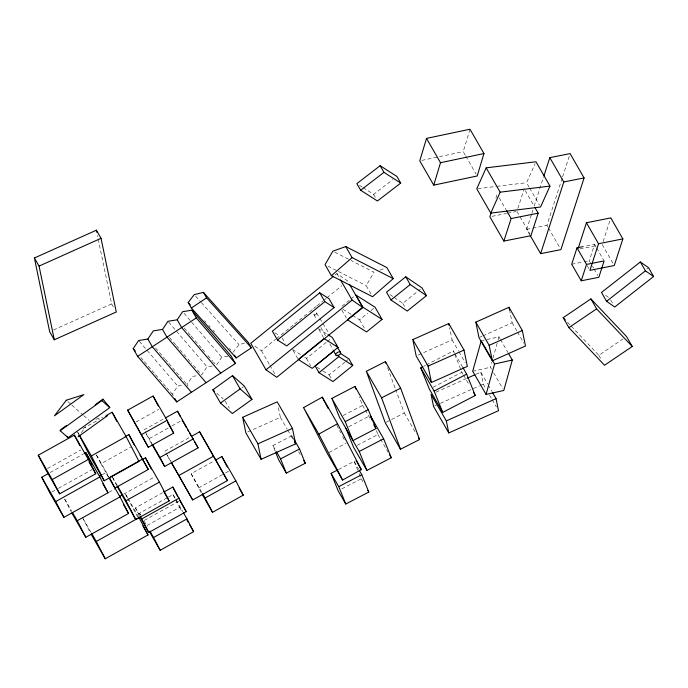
<?xml version="1.0" encoding="UTF-8"?>
<svg xmlns="http://www.w3.org/2000/svg" width="688" height="688" viewBox="0 0 688 688"><rect width="100%" height="100%" fill="white"/><g stroke="black" fill="none" stroke-linecap="round" stroke-linejoin="round"><path stroke-width="0.52" stroke-dasharray="3.44 2.58" d="M491.507 369.121L490.441 367.263L491.86 362.189M492.995 358.13L497.811 340.887M498.095 339.872L498.946 336.836L485.393 339.855M465.294 155.264L463.222 151.661L469.672 130.247M495.885 198.153L497.149 194.231M517.866 208.455L524.204 188.856M529.76 234.754L526.647 229.345L531.54 214.2M531.867 213.194L532.847 210.158M534.155 206.125L543.615 176.833M547.975 227.117L546.934 225.32L562.277 177.857M562.603 176.842L570.103 153.613M590.347 262.584L589.289 260.743L594.587 244.352L584.241 246.407M603.144 241.574L610.789 217.907M529.158 187.205L526.569 182.707L535.126 163.675M370.97 293.948L366.205 285.658L373.997 272.199L351.026 260.468M173.29 395.892L172.301 394.172L177.728 386.054L182.862 385.228M187.953 386.286L186.964 384.566L192.391 376.448L197.525 375.614M212.196 366.007L207.062 366.833L201.636 374.951L191.161 362.757M227.891 356.229L221.734 357.227L216.307 365.345L213.512 362.094M81.296 432.657L85.665 426.913M232.983 352.411L239.003 344.593L245.134 343.063M335.211 274.899L336.862 273.557L347.621 281.022L348.67 282.845M254.887 346.176L261.509 350.768L275.578 339.365M276.413 338.694L293.802 324.616M294.627 323.945L308.706 312.541M309.531 311.87L312.842 309.187M313.668 308.516L316.153 306.504M316.979 305.833L322.775 301.138M323.609 300.467L326.095 298.454M326.92 297.784L341.824 285.718M341.979 306.237L350.14 299.624M350.957 298.97L354.217 296.322M304.732 357.296L306.478 358.405L326.473 342.203M327.307 341.523L330.644 338.823M352.574 315.336L359.557 319.782L367.719 313.178M370.987 310.537L374.246 307.889M323.042 371.047L329.139 374.934L344.826 362.232M345.651 361.561L348.128 359.557M394.224 297.474L402.781 303.322L420.351 289.252M646.823 269.008L648.517 267.684M363.023 187.566L373.61 194.343L392.745 179.645M241.806 387.955L243.509 386.725M571.186 326.129L598.827 355.3L623.07 338.866M82.861 428.555L99.33 419.379M47.515 468.502L80.84 449.935M136.121 421.959L158.799 409.317M50.198 472.536L83.05 454.226M144.093 429.811L164.518 418.433M108.609 477.076L100.912 463.772L130.617 447.226M51.806 491.997L57.439 488.858M58.377 488.342L92.166 469.508M151.42 443.45L148.771 438.841L171.054 426.431M171.983 425.906L182.191 420.222M102.306 474.651L106.021 472.579L108.403 477.18M164.871 451.182L190.481 436.914M109.014 492.247L114.595 489.134M123.608 494.19L155.17 476.603M201.111 492.505L191.118 473.697L214.415 460.719M139.148 515.123L135.407 507.899L162.54 492.78M140.524 515.011L139.578 513.188L167.425 497.665M168.354 497.149L172.998 494.56L175.586 499.067M198.522 487.998L224.615 473.464M225.544 472.948L229.276 470.867M144.291 520.403L178.914 501.113M147.129 525.46L179.62 507.357L172.998 494.56M329.208 452.48L346.055 443.098M423.559 366.386L425.416 365.423M426.345 364.941L453.306 350.932L454.372 352.789M275.234 451.294L272.938 445.6L291.918 435.745L293.441 438.394M343.235 415.483L362.585 405.421L359.136 396.881M348.696 426.784L369.344 416.051M433.105 387.249L461.923 372.277L453.306 350.932M357.296 445.265L377.944 434.541L376.026 429.794M338.487 469.543L354.148 461.399L358.732 469.354M341.816 488.85L361.174 478.796L358.052 471.065M386.192 422.208L404.286 413.024L395.763 389.855M53.518 329.939L111.628 303.89L97.472 235.468M418.123 355.077L452.102 339.881L449.591 327.626M247.749 431.935L280.369 417.341L278.262 407.021M479.966 337.18L481.91 336.303M482.89 335.873L512.139 322.784L509.817 311.432M435.943 392.186L466.172 378.658M475.924 374.298L480.8 372.113L487.637 384.007M434.506 405.963L436.45 405.094M440.354 403.349L479.355 385.899M480.336 385.469L483.26 384.153L480.8 372.113M379.939 270.066L384.893 268.286M95.89 419.284L102.727 417.091M482.271 340.551L484.352 340.087M472.716 371.219L490.441 367.263M421.83 160.39L463.222 151.661M491.946 216.359L506.514 213.461M507.555 213.254L515.88 211.603M526.647 229.345L531.721 228.339M532.736 228.141L546.934 225.32M579.864 248.97L597.115 245.539M571.711 264.235L583.089 261.973M584.121 261.767L589.289 260.743M477.825 188.658L495.842 186.465M496.899 186.328L526.569 182.707M334.755 252.161L350.072 259.978M327.918 266.101L337.49 270.995M338.444 271.485L366.205 285.658M342.968 309.222L351.706 314.786M318.363 328.597L327.084 334.144M274.908 332.777L279.13 335.469M292.529 349.53L301.241 355.077M316.944 367.168L322.173 370.497M359.489 185.304L362.137 186.998M389.941 294.55L393.364 296.889M605.569 295.307L608.837 297.586M216.823 393.287L223.153 398.868M67.888 401.637L71.053 404.424M71.844 405.12L82.913 414.89M83.704 415.586L89.242 420.471M567.548 322.285L570.455 325.355M195.641 296.236L200.612 301.783M201.326 302.574L239.003 344.593M204.542 320.703L205.97 322.294M208.808 325.458L210.236 327.049M213.074 330.223L214.501 331.805M229.422 348.455L230.85 350.037M184.023 313.315L191.006 321.442M191.703 322.259L221.734 357.227M184.186 327.944L190.464 335.254M191.161 336.071L201.636 348.266M202.341 349.083L205.127 352.333M207.922 355.584L212.816 361.277M168.655 322.113L207.062 366.833M169.515 337.55L175.801 344.869M176.498 345.677L179.293 348.936M179.989 349.745L190.464 361.948M155.54 347.973L164.621 358.543M165.318 359.36L168.113 362.61M168.809 363.419L175.793 371.554M176.489 372.363L179.284 375.622M179.981 376.431L186.964 384.566M139.32 341.325L177.728 386.054M140.877 357.579L143.672 360.83M144.368 361.647L151.351 369.783M152.048 370.591L154.843 373.842M155.54 374.659L166.014 386.854M166.711 387.671L169.506 390.922M170.203 391.73L172.301 394.172M316.566 313.1L319.292 317.572M319.834 318.467L328.554 332.777M602.181 244.532L613.206 263.71M594.587 244.352L596.178 247.112M596.702 248.033L603.591 260.012M592.471 266.265L593.529 268.105M594.054 269.025L597.769 275.475M610.669 299.925L612.707 303.46M587.285 265.809L588.859 268.544M529.674 188.108L539.512 205.222M548.491 228.02L559.886 247.835M525.236 190.662L534.043 205.97M516.92 211.397L519.509 215.894M520.025 216.797L529.863 233.911M598.827 355.3L601.424 359.815M499.221 197.834L505.955 209.548M465.81 156.159L476.165 174.176M512.139 322.784L516.946 331.143M517.479 332.072L523.886 343.209M498.946 336.836L500.013 338.685M500.554 339.614L508.028 352.617M493.649 372.836L502.722 388.617M488.162 384.919L491.843 391.326M483.26 384.153L485.891 388.729M489.572 395.136L491.671 398.791M492.195 399.711L496.409 407.021M373.61 194.343L375.519 197.662M452.102 339.881L458.406 350.854M458.939 351.774L465.251 362.748M454.906 353.718L462.912 367.641M461.923 372.277L462.99 374.134M463.523 375.063L469.397 385.28M402.781 303.322L404.759 306.753M336.862 273.557L340.018 279.044M359.557 319.782L365.053 329.337M404.286 413.024L416.386 434.059M341.85 310.159L346.339 317.976M362.585 405.421L364.726 409.136M365.259 410.065L370.591 419.345M318.888 329.509L323.566 337.645M377.944 434.541L380.077 438.256M380.61 439.185L388.084 452.179M329.139 374.934L331.521 379.079M306.478 358.405L310.632 365.638M293.054 350.433L297.732 358.568M282.175 337.971L285.228 343.278M361.174 478.796L363.72 483.217M261.509 350.768L269.395 364.485M269.92 365.405L275.183 374.547M280.369 417.341L287.206 429.235M287.73 430.146L293.518 440.208M298.678 451.741L300.2 454.398M272.938 445.6L275.991 450.907M225.243 401.147L229.31 408.225M111.628 303.89L114.217 308.387M191.118 473.697L201.997 492.608M170.572 461.089L165.911 452.988L170.504 461.149M145.151 431.651L152.039 443.622M176.102 499.97L182.836 511.674M179.62 507.357L182.217 511.863M139.578 513.188L140.61 514.985M144.239 521.289L147.344 526.69M135.407 507.899L139.638 515.269M127.658 497.811L125.07 493.305L127.426 497.863M128.174 498.705L138.537 516.722M137.66 516.92L127.899 498.774M112.522 477.309L117.184 485.41M96.492 455.035L108.403 475.752M77.89 432.511L78.931 434.317M83.325 518.941L91.091 532.452M64.801 499.118L71.526 510.823M313.952 314.579L316.446 319.18M320.935 327.471L325.931 336.673M329.922 344.043L332.837 349.47M336.836 425.296L340.715 432.795M342.658 436.536L345.084 441.223M146.432 434.326L148.771 438.841M112.497 477.352L116.392 484.877M96.363 454.992L100.912 463.772M77.374 431.617L78.802 434.377M82.293 517.144L90.309 532.632M64.672 499.17L71.346 512.053M354.148 461.399L357.665 470.093M291.918 435.745L293.449 439.537M387.602 367.684L395.385 388.84M314.769 315.035A1.531 0.843 -29.9 0 0 316.721 313.384A1.531 0.843 -29.9 0 0 314.528 313.522A1.531 0.843 -29.9 0 0 314.769 315.035"/><path stroke-width="1.03" d="M508.561 353.546L512.293 360.039L503.788 390.474L486.063 394.43L494.569 363.995L491.903 359.36M426.517 138.4L419.757 160.829L433.741 185.141L477.205 175.973L483.965 153.544L469.981 129.232L426.517 138.4L440.501 162.712L433.741 185.141M491.137 212.85L489.865 216.772L503.848 241.084L530.904 235.709L538.179 213.177L535.075 207.776M503.848 241.084L511.132 218.552L506.471 210.442M543.941 175.827L549.815 157.647L570.103 153.613L584.086 177.934L560.918 249.632L540.63 253.666L530.276 235.649M540.63 253.666L563.799 181.959L549.815 157.647M583.209 246.614L577 247.843L571.711 264.235L581.24 280.807L598.827 277.316L604.116 260.933L586.537 264.424L581.24 280.807M578.152 248.385L586.443 222.74L610.789 217.907L622.864 238.899L614.264 265.534L589.917 270.367L598.517 243.741L586.443 222.74M486.175 167.855L476.767 188.796L490.75 213.108L540.553 207.019L549.961 186.087L535.978 161.766L486.175 167.855L500.159 192.167L490.75 213.108M133.197 348.635L138.623 340.517L147.86 339.029L153.286 330.902L162.531 329.414L167.958 321.296L177.203 319.808L182.63 311.69L191.866 310.202L230.97 355.739L235.425 363.47L176.747 401.912L137.643 356.375L133.197 348.635L135.287 351.078M95.159 404.785L102.976 399.143L109.788 407.606L68.086 437.697L60.174 430.722L61.266 429.235L66.487 425.476M60.174 430.722L101.884 400.631L102.976 399.143M79.421 435.126L78.174 436.76L107.612 415.518L105.66 416.145M188.194 302.471L194.214 294.653L203.416 292.348L248.205 342.297L251.378 347.818L236.156 357.941L191.376 308L188.194 302.471L190.327 304.853M331.401 275.69L352.075 257.613L393.226 278.631L372.561 296.709L331.401 275.69L325.046 264.639L332.846 251.18L345.72 246.562L386.871 267.58L393.226 278.631M333.551 276.241L250.75 343.303L266.007 369.834L276.757 377.291L362.868 307.545L352.118 300.08L340.543 279.956M319.739 292.804L272.371 331.169L277.453 340.01L286.75 345.926L334.119 307.562L329.036 298.721L319.739 292.804L324.822 301.645L334.119 307.562M277.453 340.01L324.822 301.645M266.007 369.834L352.118 300.08M362.843 307.158L347.337 319.714L366.549 331.943L382.055 319.387L375.063 307.235L355.851 295.006L362.843 307.158L382.055 319.387M338.032 347.423L312.197 368.347L298.248 359.471L324.091 338.548L338.032 347.423L332.313 337.473L327.952 334.703M333.353 351.353L315.199 366.059L319.008 372.69L332.958 381.565L352.763 365.526L348.954 358.887L340.233 353.34M319.008 372.69L338.823 356.642L352.763 365.526M405.765 276.808L386.518 292.211L390.973 299.951L407.227 311.053L426.474 295.651L422.019 287.911L405.765 276.808L410.211 284.54L426.474 295.651M390.973 299.951L410.211 284.54M640.339 261.982L601.475 292.46L606.567 301.301L614.737 307.003L653.6 276.524L648.517 267.684L640.339 261.982L645.43 270.823L653.6 276.524M606.567 301.301L645.43 270.823M380.146 165.705L356.848 183.61L360.658 190.241L377.42 200.982L400.717 183.077L396.907 176.446L380.146 165.705L383.956 172.335L400.717 183.077M360.658 190.241L383.956 172.335M212.876 389.804L232.501 375.639L244.36 386.106L251.989 399.367L232.363 413.531L220.495 403.065L212.876 389.804L214.45 391.197M220.495 403.065L240.121 388.901L251.989 399.367M563.188 317.684L590.889 298.902L626.536 336.518L632.255 346.468L604.546 365.242L568.907 327.626L563.188 317.684L565.364 319.98M568.907 327.626L596.616 308.852L632.255 346.468M191.376 308L206.598 297.878L251.378 347.818M137.643 356.375L196.312 317.933L235.425 363.47M106.649 415.303L112.135 412.25L126.119 436.562L138.976 461.407L104.215 480.766L90.24 456.454L79.283 435.298M38.261 455.232L74.356 435.117L88.339 459.438L95.744 473.74L59.65 493.846L45.666 469.534L38.261 455.232L52.245 479.545L59.65 493.846M127.684 410.168L153.08 396.021L167.064 420.334L173.686 433.13L148.29 447.277L127.684 410.168L148.29 447.277M83.988 453.702L85.862 452.661L99.846 476.973L108.025 492.78L63.915 517.359L49.932 493.047L41.744 477.24L48.315 473.576M125.164 436.682L128.871 434.618L148.316 469.465L114.887 488.093L109.435 477.549L142.855 458.93M104.215 480.766L91.358 455.929L126.119 436.562M52.245 479.545L88.339 459.438M165.447 417.908L177.513 411.183L198.084 447.854L164.656 466.473L151.945 444.371M141.659 434.489L167.064 420.334M99.511 476.208L101.377 475.167M63.915 517.359L55.728 501.552L99.846 476.973M142.64 459.335L145.426 457.787L159.41 482.099L169.153 500.924L135.734 519.543L116.874 485.814M191.402 436.407L199.632 431.815L227.427 480.594L192.674 499.952L171.527 462.955M164.656 466.473L159.986 457.443L193.405 438.815M119.488 496.418L122.283 494.861M120.004 496.891L128.579 513.454L85.802 537.285L77.228 520.73L120.004 496.891L109.134 477.979M135.734 519.543L125.99 500.726L159.41 482.099M171.088 461.992L178.854 475.503L213.615 456.135M303.563 407.614L322.285 397.182L337.533 423.705L361.303 469.629L342.59 480.052L327.342 453.53L303.563 407.614L318.819 434.137L342.59 480.052M215.344 460.203L221.871 456.565L235.846 480.886L243.251 495.188L212.506 512.319L202.152 494.302M164.415 491.739L172.834 487.044L186.207 511.648L148.771 532.503L140.077 516.937M105.238 558.768L96.277 541.456L139.053 517.617L148.015 534.937L105.238 558.768L91.255 534.456M148.771 532.503L141.762 518.95L179.19 498.095M318.819 434.137L337.533 423.705M212.506 512.319L205.101 498.017L235.846 480.886M186.981 518.881L193.603 531.678L160.184 550.297L153.562 537.5L186.981 518.881L183.352 512.577M331.883 398.421L354.922 386.441L368.269 409.652L375.932 428.633L352.892 440.604L345.23 421.632L331.883 398.421L339.545 417.392L359.231 451.457L366.893 470.429L391.291 457.752L383.629 438.772L370.282 415.561M462.912 367.641L466.653 374.143L475.27 395.488L442.737 412.396L429.389 389.184L420.772 367.839L422.63 366.867M345.23 421.632L368.269 409.652M299.538 449.006L305.283 463.239L286.311 473.103L280.566 458.87L299.538 449.006L293.948 439.279M442.737 412.396L434.119 391.051L466.653 374.143M359.231 451.457L383.629 438.772M359.239 470.239L361.776 474.66L368.802 492.058L345.763 504.029L338.135 490.768L331.109 473.37L337.559 470.016M345.763 504.029L338.737 486.64L361.776 474.66M366.326 371.305L385.375 361.639L400.631 388.17L419.542 439.555L400.493 449.221L385.237 422.69L366.326 371.305L381.582 397.836L400.493 449.221M381.582 397.836L400.631 388.17M34.4 257.991L96.389 230.205L101.041 238.306L116.289 311.991L54.3 339.777L49.639 331.676L34.4 257.991L39.061 266.093L54.3 339.777M39.061 266.093L101.041 238.306M412.843 339.605L448.757 323.541L464.013 350.063L467.35 366.403L431.436 382.468L416.18 355.945L412.843 339.605L428.099 366.128L431.436 382.468M242.666 417.306L277.204 401.861L292.46 428.383L295.625 443.863L261.087 459.317L245.831 432.786L242.666 417.306L257.923 443.837L261.087 459.317M475.821 322.139L508.974 307.304L522.321 330.515L525.486 345.995L492.333 360.822L478.986 337.619L475.821 322.139L489.168 345.342L492.333 360.822M428.099 366.128L464.013 350.063M257.923 443.837L292.46 428.383M489.168 345.342L522.321 330.515M467.143 378.228L474.944 374.736M496.048 398.644L498.508 410.684L448.782 432.933L446.323 420.893L496.048 398.644L492.367 392.237M494.569 363.995L512.293 360.039M440.501 162.712L483.965 153.544M563.799 181.959L584.086 177.934M511.132 218.552L538.179 213.177M598.517 243.741L622.864 238.899M500.159 192.167L549.961 186.087M101.884 400.631L109.788 407.606M220.753 373.085L181.649 327.548L177.203 319.808M206.082 382.691L166.978 337.154L162.531 329.414M191.419 392.298L152.315 346.761L147.86 339.029M66.848 436.166L68.086 437.697M336.165 345.247L340.422 352.179M577 247.843L586.537 264.424M590.889 298.902L596.616 308.852M490.836 357.502L481.222 340.792L472.716 371.219L486.063 394.43M473.662 392.702L475.27 395.488M420.772 367.839L434.119 391.051M446.323 420.893L431.066 394.362L433.526 406.402L448.782 432.933M345.72 246.562L352.075 257.613M349.728 284.677L362.344 306.633M418.493 437.723L419.542 439.555M337.868 354.991L338.823 356.642M373.799 424.917L375.932 428.633M389.683 454.966L391.291 457.752M366.893 470.429L353.546 447.217L345.883 428.246M356.049 460.478L361.303 469.629M367.788 490.286L368.802 492.058M331.109 473.37L338.737 486.64M294.567 442.04L295.625 443.863M303.761 460.582L305.283 463.239M203.416 292.348L206.598 297.878M234.565 355.18L236.156 357.941M276.499 451.792L280.566 458.87M232.501 375.639L240.121 388.901M286.311 473.103L278.683 459.833L275.621 452.248M191.866 310.202L196.312 317.933M239.114 487.981L243.251 495.188M227.427 480.594L199.632 431.815M174.769 398.472L176.747 401.912M182.191 420.222L186.431 427.592M187.489 429.432L188.546 431.273M189.604 433.113L191.195 435.874M192.253 437.723L193.311 439.563M194.377 441.404L198.084 447.854M167.476 422.32L173.686 433.13M202.513 493.511L205.101 498.017M152.564 444.543L159.986 457.443M179.852 500.597L186.207 511.648M186.869 519.965L188.426 522.665M189.467 524.471L193.603 531.678M163.452 491.017L169.153 500.924M140.025 455.06L141.066 456.858M142.098 458.664L148.316 469.465M149.932 531.196L153.562 537.5M149.313 531.385L160.184 550.297M140.171 516.189L141.762 518.95M142.837 525.924L148.015 534.937M117.7 486.313L125.99 500.726M123.401 504.45L128.579 513.454M79.447 435.22L91.358 455.929M102.847 483.776L108.025 492.78M89.01 462.026L95.744 473.74M91.616 533.346L96.277 541.456M72.567 512.62L77.228 520.73M71.819 512.973L85.802 537.285M41.744 477.24L55.728 501.552M178.854 475.503L192.674 499.952M333.319 350.364L335.727 354.845M322.285 397.182L328.107 408.431M221.871 456.565L227.298 467.057M177.513 411.183L180.325 416.61M153.08 396.021L158.283 406.075M172.834 487.044L177.513 496.074M145.426 457.787L151.274 469.078M128.871 434.618L134.332 445.153M112.135 412.25L116.9 421.452M85.862 452.661L90.197 461.029M91.16 462.886L92.123 464.744M74.356 435.117L79.791 445.609M370.669 416.515L372.199 420.308M354.922 386.441L356.074 389.288M385.375 361.639L386.114 363.66M96.389 230.205L96.819 232.312M508.974 307.304L509.61 310.4M448.757 323.541L449.178 325.579M66.306 400.235L54.447 415.836L83.884 394.594L66.306 400.235M337.189 355.67A2.752 1.522 -29.9 0 0 340.715 352.703A2.752 1.522 -29.9 0 0 336.75 352.944A2.752 1.522 -29.9 0 0 337.189 355.67"/></g></svg>
